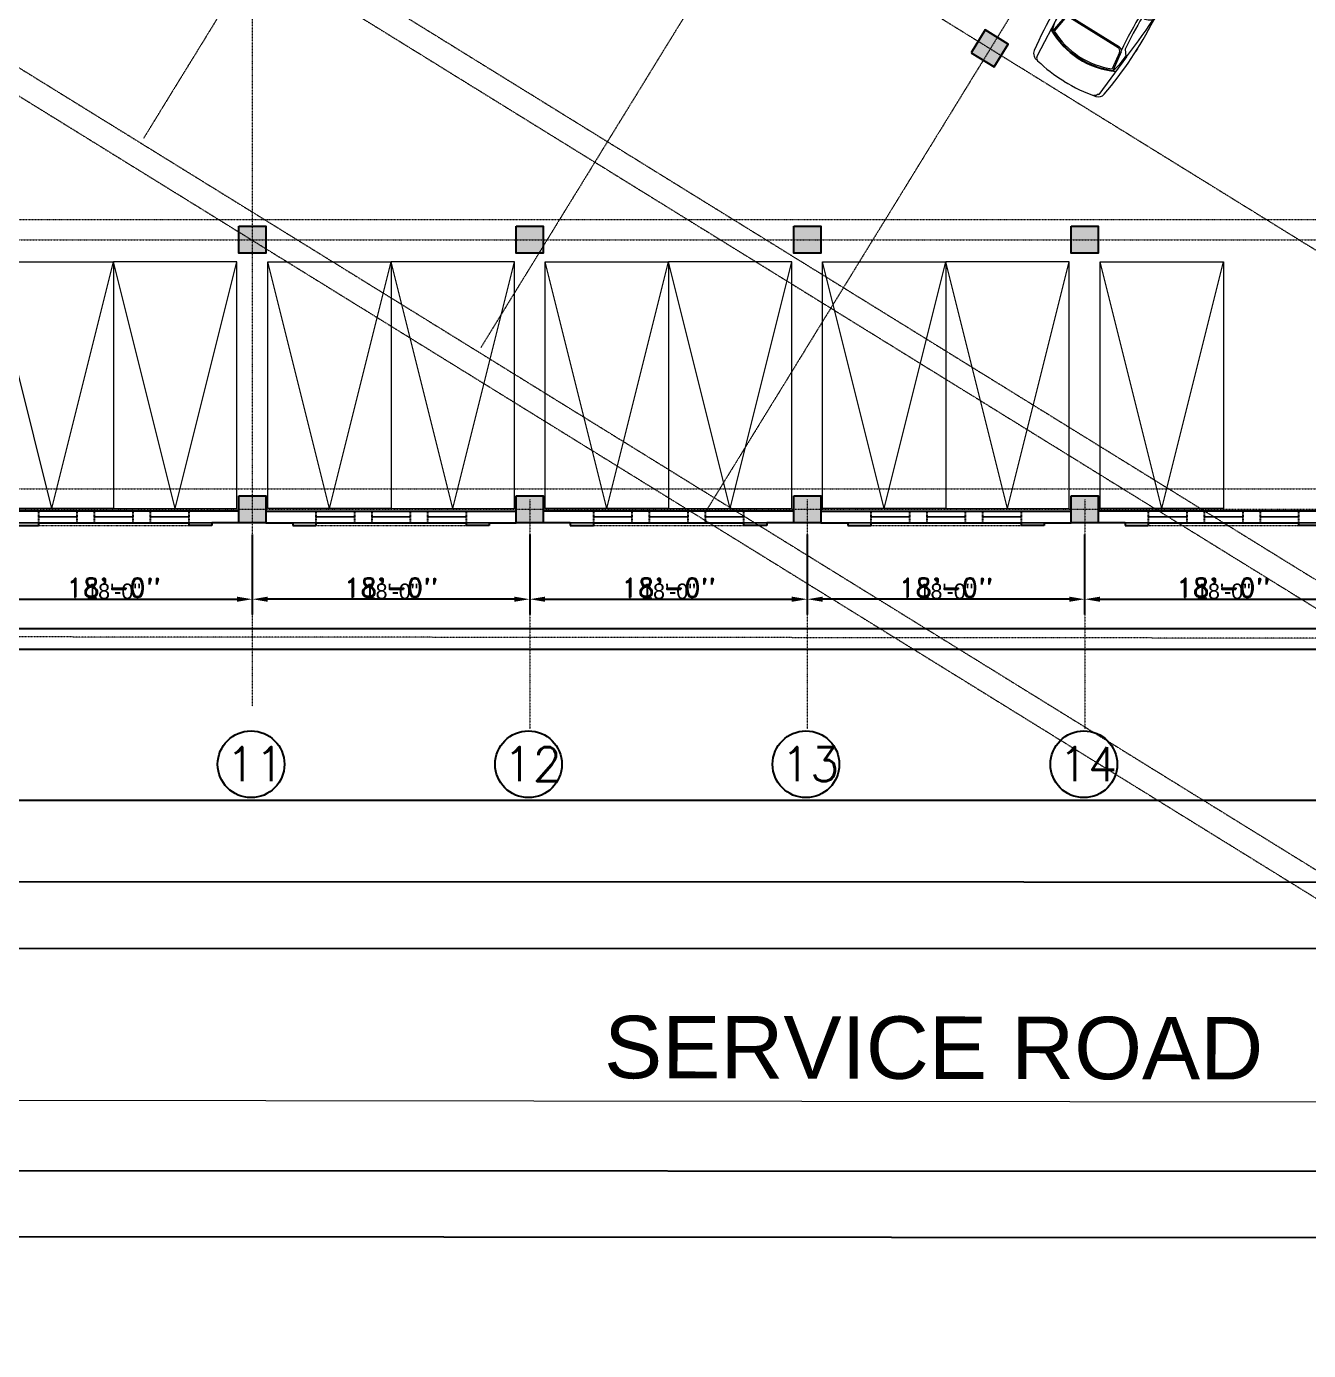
# Model space of a CAD drawing. Header units: inches. Extents: x -110725 to 51121, y 8404 to 44825.
# Drawn here: x -30163 to -29165, y 19919 to 20950 of the extents above; entities that cross this region are included whole.
import ezdxf

# ---------------------------------------------------------------- set-up
doc = ezdxf.new("R2010")
doc.units = ezdxf.units.IN
doc.header["$LTSCALE"] = 0.1
doc.header["$MEASUREMENT"] = 0
for name, pattern in [('CENTER', [2, 1.25, -0.25, 0.25, -0.25]), ('DASHED', [0.75, 0.5, -0.25]), ('DASHED2', [0.375, 0.25, -0.125])]:
    doc.linetypes.add(name, pattern=pattern)
doc.layers.get('0').update_dxf_attribs({"color": 1, "lineweight": 0})
doc.layers.get('Defpoints').update_dxf_attribs({"lineweight": 0})
for name, color, linetype in [('building', 6, 'Continuous'), ('Column Hatch', 7, 'Continuous'), ('COLUMNS', 200, 'Continuous'), ('GF', 1, 'Continuous'), ('GFT', 4, 'Continuous'), ('GFW', 5, 'Continuous'), ('Hach', 252, 'Continuous'), ('road', 8, 'Continuous')]:
    doc.layers.add(name, color=color, linetype=linetype)
for name, color, linetype, lineweight in [('CAR', 4, 'Continuous', 0), ('dim', 252, 'Continuous', 0), ('GRID', 8, 'CENTER', 0), ('terj block plan', 30, 'Continuous', 0), ('TEXT', 3, 'Continuous', 0), ('WALL', 7, 'Continuous', 0), ('WINDOW', 5, 'Continuous', 18)]:
    doc.layers.add(name, color=color, linetype=linetype, lineweight=lineweight)
doc.styles.add('EHSAN', font='arial.ttf', dxfattribs={"height": 54})
doc.styles.add('ROMAND', font='romand.shx')
doc.styles.get("Standard").update_dxf_attribs({"font": 'arial.ttf'})
doc.dimstyles.new('DIM', dxfattribs={"dimtxt": 15, "dimasz": 9, "dimexe": 0.25, "dimexo": 3, "dimgap": 0.125, "dimtad": 1, "dimdec": 3, "dimzin": 3, "dimdsep": 46, "dimlunit": 4, "dimtxsty": 'ROMAND', "dimcen": 0.125, "dimaunit": 1, "dimadec": 0, "dimazin": 0, "dimtfac": 0.75, "dimtdec": 3, "dimtix": 1, "dimtofl": 0, "dimtmove": 2, "dimatfit": 3, "dimfxl": 1, "dimtolj": 1, "dimtzin": 3, "dimarcsym": 1})
doc.dimstyles.new('DIM1', dxfattribs={"dimtxt": 54, "dimasz": 6, "dimexe": 6, "dimexo": 3, "dimgap": 1, "dimtad": 0, "dimzin": 0, "dimdsep": 46, "dimlunit": 4, "dimtxsty": 'EHSAN', "dimblk": 'ARCHTICK', "dimcen": 3, "dimdle": 6, "dimclrd": 4, "dimclre": 4, "dimclrt": 6, "dimadec": 0, "dimazin": 0, "dimtfac": 1, "dimtofl": 0, "dimtmove": 1, "dimatfit": 3, "dimldrblk": 'ARCHTICK', "dimfxl": 4, "dimtolj": 1, "dimtzin": 3, "dimlwd": -1, "dimlwe": -1, "dimarcsym": 0})

# ---------------------------------------------------------------- blocks, each defined once
blk = doc.blocks.new('_ArchTick')
at = {"color": 0, "linetype": 'ByBlock', "const_width": 0.15}
blk.add_lwpolyline([(-0.5, -0.5), (0.5, 0.5)], dxfattribs=at)
blk = doc.blocks.new('*D33')
at = {"layer": 'Defpoints', "color": 0, "transparency": 16777216}
for p in [(-35327.6, 20479.4, 1175.7), (-28349.8, 20472.2, 1175.7), (-35327.9, 20119)]:
    blk.add_point(p, dxfattribs=at)
at = {"layer": 'dim', "color": 4, "transparency": 16777216}
for p, q in [((-35327.6, 20476.4), (-35327.9, 20113)), ((-28349.8, 20469.2), (-28350.2, 20105.8)), ((-35351.9, 20119), (-31930.6, 20115.5)), ((-28326.2, 20111.7), (-31660.2, 20115.2))]:
    blk.add_line(p, q, dxfattribs=at)
at = {"layer": 'dim', "color": 4, "transparency": 16777216, "xscale": 24, "yscale": 24, "zscale": 24}
for p, rotation in [((-35327.9, 20119), 179.9406067498752), ((-28350.2, 20111.8), 359.9406067498751)]:
    blk.add_blockref('_ArchTick', p, dxfattribs=dict(at, rotation=rotation))
at = {"layer": 'dim', "color": 6, "transparency": 16777216, "insert": (-31795.3, 20163.9), "char_height": 54, "attachment_point": 5, "rotation": 359.9406, "style": 'EHSAN'}
blk.add_mtext('\\A1;581\'-5{\\H1.000000x;\\S3/4;}"', dxfattribs=at)
blk = doc.blocks.new('*D34')
at = {"layer": 'Defpoints', "color": 0, "transparency": 16777216}
for p in [(-31746.9, 23059.7), (-31889.7, 22829.6), (-28289.2, 20595.2, 1175.7)]:
    blk.add_point(p, dxfattribs=at)
at = {"layer": 'dim', "color": 4, "transparency": 16777216}
for p, q in [((-31767.3, 23072.3), (-30060.9, 22013.3)), ((-31888.1, 22832.1), (-31743.7, 23064.8)), ((-28126.1, 20812.6), (-29832.5, 21871.6)), ((-28287.6, 20597.7), (-28143.3, 20830.4))]:
    blk.add_line(p, q, dxfattribs=at)
at = {"layer": 'dim', "color": 4, "transparency": 16777216, "xscale": 24, "yscale": 24, "zscale": 24}
for p, rotation in [((-31746.9, 23059.7), 148.1765203500402), ((-28146.4, 20825.3), 328.1765203500402)]:
    blk.add_blockref('_ArchTick', p, dxfattribs=dict(at, rotation=rotation))
at = {"layer": 'dim', "color": 6, "transparency": 16777216, "insert": (-29946.7, 21942.5), "char_height": 54, "attachment_point": 5, "rotation": 328.1765, "style": 'EHSAN'}
blk.add_mtext('\\A1;353\'-1{\\H1.000000x;\\S1/2;}"', dxfattribs=at)
blk = doc.blocks.new('*D75')
at = {"layer": 'Defpoints', "color": 0, "transparency": 16777216}
for p in [(-29771.4, 20557.5), (-29555.4, 20557.5), (-29555.4, 20504)]:
    blk.add_point(p, dxfattribs=at)
at = {"layer": 'dim', "color": 2, "lineweight": -2, "transparency": 16777216}
for p, q in [((-29771.4, 20551.5), (-29771.4, 20492)), ((-29555.4, 20551.5), (-29555.4, 20492))]:
    blk.add_line(p, q, dxfattribs=at)
at = {"layer": 'dim', "color": 4, "lineweight": -2, "transparency": 16777216}
blk.add_line((-29759.4, 20504), (-29567.4, 20504), dxfattribs=at)
at = {"layer": 'dim', "color": 4, "transparency": 16777216}
for points in [[(-29759.4, 20506), (-29759.4, 20502), (-29771.4, 20504)], [(-29567.4, 20506), (-29567.4, 20502), (-29555.4, 20504)]]:
    blk.add_solid(points, dxfattribs=at)
at = {"layer": 'dim', "color": 3, "transparency": 16777216, "insert": (-29663.4, 20510.1), "char_height": 12, "attachment_point": 5}
blk.add_mtext('\\A1;18\'-0"', dxfattribs=at)
blk = doc.blocks.new('*D76')
at = {"layer": 'Defpoints', "color": 0, "transparency": 16777216}
for p in [(-29987.4, 20557.5), (-29771.4, 20557.5), (-29987.4, 20504)]:
    blk.add_point(p, dxfattribs=at)
at = {"layer": 'dim', "color": 2, "lineweight": -2, "transparency": 16777216}
for p, q in [((-29987.4, 20551.5), (-29987.4, 20492)), ((-29771.4, 20551.5), (-29771.4, 20492))]:
    blk.add_line(p, q, dxfattribs=at)
at = {"layer": 'dim', "color": 4, "lineweight": -2, "transparency": 16777216}
blk.add_line((-29783.4, 20504), (-29975.4, 20504), dxfattribs=at)
at = {"layer": 'dim', "color": 4, "transparency": 16777216}
for points in [[(-29975.4, 20506), (-29975.4, 20502), (-29987.4, 20504)], [(-29783.4, 20506), (-29783.4, 20502), (-29771.4, 20504)]]:
    blk.add_solid(points, dxfattribs=at)
at = {"layer": 'dim', "color": 3, "transparency": 16777216, "insert": (-29879.4, 20510.1), "char_height": 12, "attachment_point": 5}
blk.add_mtext('\\A1;18\'-0"', dxfattribs=at)
blk = doc.blocks.new('*D78')
at = {"layer": 'Defpoints', "color": 0, "transparency": 16777216}
for p in [(-30203.4, 20557.5), (-29987.4, 20557.5), (-29987.4, 20504)]:
    blk.add_point(p, dxfattribs=at)
at = {"layer": 'dim', "color": 2, "lineweight": -2, "transparency": 16777216}
for p, q in [((-30203.4, 20551.5), (-30203.4, 20492)), ((-29987.4, 20551.5), (-29987.4, 20492))]:
    blk.add_line(p, q, dxfattribs=at)
at = {"layer": 'dim', "color": 4, "lineweight": -2, "transparency": 16777216}
blk.add_line((-30191.4, 20504), (-29999.4, 20504), dxfattribs=at)
at = {"layer": 'dim', "color": 4, "transparency": 16777216}
for points in [[(-30191.4, 20506), (-30191.4, 20502), (-30203.4, 20504)], [(-29999.4, 20506), (-29999.4, 20502), (-29987.4, 20504)]]:
    blk.add_solid(points, dxfattribs=at)
at = {"layer": 'dim', "color": 3, "transparency": 16777216, "insert": (-30095.4, 20510.1), "char_height": 12, "attachment_point": 5}
blk.add_mtext('\\A1;18\'-0"', dxfattribs=at)
blk = doc.blocks.new('*D79')
at = {"layer": 'Defpoints', "color": 0, "transparency": 16777216}
for p in [(-29555.4, 20557.5), (-29339.4, 20557.5), (-29555.4, 20504)]:
    blk.add_point(p, dxfattribs=at)
at = {"layer": 'dim', "color": 2, "lineweight": -2, "transparency": 16777216}
for p, q in [((-29555.4, 20551.5), (-29555.4, 20492)), ((-29339.4, 20551.5), (-29339.4, 20492))]:
    blk.add_line(p, q, dxfattribs=at)
at = {"layer": 'dim', "color": 4, "lineweight": -2, "transparency": 16777216}
blk.add_line((-29351.4, 20504), (-29543.4, 20504), dxfattribs=at)
at = {"layer": 'dim', "color": 4, "transparency": 16777216}
for points in [[(-29543.4, 20506), (-29543.4, 20502), (-29555.4, 20504)], [(-29351.4, 20506), (-29351.4, 20502), (-29339.4, 20504)]]:
    blk.add_solid(points, dxfattribs=at)
at = {"layer": 'dim', "color": 3, "transparency": 16777216, "insert": (-29447.4, 20510.1), "char_height": 12, "attachment_point": 5}
blk.add_mtext('\\A1;18\'-0"', dxfattribs=at)
blk = doc.blocks.new('*D80')
at = {"layer": 'Defpoints', "color": 0, "transparency": 16777216}
for p in [(-29339.4, 20557.5), (-29123.4, 20557.5), (-29123.4, 20504)]:
    blk.add_point(p, dxfattribs=at)
at = {"layer": 'dim', "color": 2, "lineweight": -2, "transparency": 16777216}
for p, q in [((-29339.4, 20551.5), (-29339.4, 20492)), ((-29123.4, 20551.5), (-29123.4, 20492))]:
    blk.add_line(p, q, dxfattribs=at)
at = {"layer": 'dim', "color": 4, "lineweight": -2, "transparency": 16777216}
blk.add_line((-29327.4, 20504), (-29135.4, 20504), dxfattribs=at)
at = {"layer": 'dim', "color": 4, "transparency": 16777216}
for points in [[(-29327.4, 20506), (-29327.4, 20502), (-29339.4, 20504)], [(-29135.4, 20506), (-29135.4, 20502), (-29123.4, 20504)]]:
    blk.add_solid(points, dxfattribs=at)
at = {"layer": 'dim', "color": 3, "transparency": 16777216, "insert": (-29231.4, 20510.1), "char_height": 12, "attachment_point": 5}
blk.add_mtext('\\A1;18\'-0"', dxfattribs=at)
blk = doc.blocks.new('*D95')
at = {"layer": 'Defpoints', "color": 0, "transparency": 16777216}
for p in [(-28689.9, 20581.3), (-32235.5, 20505.9), (-28689.9, 20481.1)]:
    blk.add_point(p, dxfattribs=at)
at = {"layer": 'dim', "color": 2, "lineweight": -2, "transparency": 16777216}
for p, q in [((-28689.9, 20575.3), (-28689.9, 20469.1)), ((-32235.5, 20499.9), (-32235.5, 20469.1))]:
    blk.add_line(p, q, dxfattribs=at)
at = {"layer": 'dim', "color": 4, "lineweight": -2, "transparency": 16777216}
blk.add_line((-32223.5, 20481.1), (-28701.9, 20481.1), dxfattribs=at)
at = {"layer": 'dim', "color": 4, "transparency": 16777216}
for points in [[(-32223.5, 20483.1), (-32223.5, 20479.1), (-32235.5, 20481.1)], [(-28701.9, 20483.1), (-28701.9, 20479.1), (-28689.9, 20481.1)]]:
    blk.add_solid(points, dxfattribs=at)
at = {"layer": 'dim', "color": 3, "transparency": 16777216, "insert": (-30462.7, 20491.8), "char_height": 12, "attachment_point": 5}
blk.add_mtext('\\A1;295\'-5{\\H0.750000x;\\S5/8;}"', dxfattribs=at)
blk = doc.blocks.new('Car-p')
for p, q in [((-18.3, 154.8), (-14.7, 188.3)), ((18.6, 154.8), (15, 188.3)), ((-34.4, 77.5), (-34.4, 157)), ((34.6, 77.5), (34.6, 157)), ((-34.2, 77.3), (-34.4, 79.3)), ((34.4, 77.3), (34.6, 79.3)), ((-27.2, 46.1), (-30.6, 41.7)), ((-30.6, 41.7), (-27.9, 5.5)), ((-25.7, 42.7), (-27.9, 27.8)), ((-24.9, 41.7), (-26.7, 29)), ((23, 45.3), (-22.8, 45.3)), ((22.2, 44.3), (-21.9, 44.3)), ((25.1, 41.7), (27.1, 27.9)), ((26, 42.7), (28.2, 27.3)), ((27.5, 46.1), (30.9, 41.7)), ((31.6, 41.7), (28.9, 5.5)), ((-27.9, 5.5), (-27.2, 3.8)), ((-27.2, 3.8), (-25.5, 2.5)), ((27.5, 3.8), (25.7, 2.5)), ((28.2, 5.5), (27.5, 3.8)), ((28.2, 5.5), (28.9, 5.5))]:
    blk.add_line(p, q)
at = {"const_width": 0.25}
for points in [[(33.5, 123.1), (39.8, 123.1), (39.4, 120.1), (32.2, 120.9), (33.1, 123.4), (38.9, 120.5), (38.5, 122.7), (37.6, 123.1), (37.6, 122.7), (36.7, 122.3), (36.7, 122.3), (37.6, 122.3), (35.8, 122), (31.3, 122)], [(-35.1, 86.8), (-34.6, 79.8)], [(35.3, 86.8), (34.9, 79.8)], [(-36, 51.6), (-35.1, 44.3)], [(36.2, 51.6), (35.3, 44.3)]]:
    blk.add_lwpolyline(points, dxfattribs=at)
for centre, radius, start, end in [((2, 56), 140.8, 90.7637, 100.924), ((-1.7, 56), 140.8, 79.076, 89.2363), ((311, 132.9), 346.2, 170.6377, 183.9848), ((243.9, 141.8), 276.3, 169.2092, 179.4945), ((-24.7, 188.3), 6, 90, 170.6377), ((24.9, 188.3), 6, 9.3623, 90), ((-243.7, 141.8), 276.3, 0.5055, 10.7908), ((-310.8, 132.9), 346.2, 356.0152, 9.3623), ((47.7, 141.2), 82.1, 177.7778, 203.6031), ((-19.5, 128.9), 18, 97.6594, 134.8815), ((-2.8, 40.4), 105, 88.5295, 105.8975), ((-2.8, 40.4), 105, 88.5295, 104.3939), ((-2.8, 40.4), 108, 88.5295, 101.8872), ((3.1, 40.4), 108, 78.1128, 91.4705), ((3.1, 40.4), 105, 75.6061, 91.4705), ((19.8, 128.9), 18, 45.1185, 82.3406), ((-47.5, 141.2), 82.1, 336.3969, 2.2222), ((47.7, 141.2), 80.1, 177.7778, 202.3245), ((47.7, 141.2), 79.1, 179.8146, 201.6719), ((-47.5, 141.2), 79.1, 338.3281, 0.9502), ((-47.5, 141.2), 80.1, 337.6755, 2.2222), ((24.8, 133.4), 9.7, 45.4805, 63.3935), ((-474.6, 91.2), 508.7, 354.4207, 3.7138), ((475.7, 91.2), 508.7, 176.5651, 185.5793), ((-283.1, 75.9), 257.6, 0.0935, 7.2084), ((-23.6, 111.9), 3, 202.3245, 284.5329), ((-23, 113), 3, 201.6719, 283.9477), ((-299.3, 76.9), 275.9, 353.076, 6.759), ((-2.3, 29.6), 82, 88.3907, 104.5329), ((-2.3, 29.6), 83, 88.3907, 103.9477), ((2.6, 29.6), 83, 76.0523, 91.6093), ((2.6, 29.6), 82, 75.4671, 91.6093), ((23.3, 113), 3, 256.0523, 338.3281), ((23.9, 111.9), 3, 255.4671, 337.6755), ((299.5, 76.9), 275.9, 173.241, 186.924), ((283.4, 75.9), 257.6, 172.7916, 179.9065), ((26.8, 83.4), 7.14, 261.56, 355.7833), ((263.5, 52.1), 298.7, 175.1627, 188.5002), ((-26.6, 83.4), 9.14, 212.7404, 276.5554), ((-26.6, 83.4), 7.14, 212.7404, 278.44), ((-283.1, 75.9), 257.6, 353.3559, 359.6448), ((26.8, 83.4), 9.14, 263.4446, 327.2596), ((283.4, 75.9), 257.6, 180.3552, 186.6441), ((-263.2, 52.1), 298.7, 351.4998, 4.8373), ((-591.9, 77.3), 626.3, 359.695, 0), ((6.7, 41.7), 37.3, 180, 201.9021), ((-22.8, 42.3), 3, 90, 171.7426), ((-21.9, 41.3), 3, 90, 171.7426), ((22.2, 41.3), 3, 8.2574, 90), ((23, 42.3), 3, 8.2574, 90), ((-30, 44.1), 60.9, 343.5141, 357.8241), ((1.4, 85.5), 64.7, 241.3711, 296.8825), ((1.4, 86.1), 64.7, 243.1085, 294.4904), ((1.4, 86.1), 63.7, 243.7536, 293.8163), ((-26, 8.8), 6, 188.5002, 271.785), ((-1.2, 116.7), 116.7, 257.9903, 270.6482), ((1.5, 116.7), 116.7, 269.3518, 282.9607), ((26.3, 8.8), 6, 282.9607, 351.4998)]:
    blk.add_arc(centre, radius, start, end)
for points in [[(-39.4, 123), (-39, 120.1), (-32.9, 123.3), (-32, 120.9)], [(39.7, 123), (39.2, 120.1), (33.2, 123.3), (32.3, 120.9)]]:
    blk.add_solid(points)
blk = doc.blocks.new('*D3039')
at = {"layer": 'Defpoints', "color": 0, "transparency": 16777216}
for p in [(-29771.4, 20557.5), (-29555.4, 20557.5), (-29555.4, 20504)]:
    blk.add_point(p, dxfattribs=at)
at = {"layer": 'dim', "color": 0, "lineweight": -2, "transparency": 16777216}
for p, q in [((-29771.4, 20554.5), (-29771.4, 20503.7)), ((-29555.4, 20554.5), (-29555.4, 20503.7)), ((-29762.4, 20504), (-29564.4, 20504))]:
    blk.add_line(p, q, dxfattribs=at)
at = {"layer": 'dim', "color": 0, "transparency": 16777216}
for points in [[(-29762.4, 20505.5), (-29762.4, 20502.5), (-29771.4, 20504)], [(-29564.4, 20505.5), (-29564.4, 20502.5), (-29555.4, 20504)]]:
    blk.add_solid(points, dxfattribs=at)
at = {"layer": 'dim', "color": 0, "transparency": 16777216, "insert": (-29663.4, 20513), "char_height": 15, "attachment_point": 5, "style": 'ROMAND'}
blk.add_mtext('\\A1;18\'-0"', dxfattribs=at)
blk = doc.blocks.new('*D3040')
at = {"layer": 'Defpoints', "color": 0, "transparency": 16777216}
for p in [(-29987.4, 20557.5), (-29771.4, 20557.5), (-29987.4, 20504)]:
    blk.add_point(p, dxfattribs=at)
at = {"layer": 'dim', "color": 0, "lineweight": -2, "transparency": 16777216}
for p, q in [((-29987.4, 20554.5), (-29987.4, 20503.7)), ((-29771.4, 20554.5), (-29771.4, 20503.7)), ((-29780.4, 20504), (-29978.4, 20504))]:
    blk.add_line(p, q, dxfattribs=at)
at = {"layer": 'dim', "color": 0, "transparency": 16777216}
for points in [[(-29978.4, 20505.5), (-29978.4, 20502.5), (-29987.4, 20504)], [(-29780.4, 20505.5), (-29780.4, 20502.5), (-29771.4, 20504)]]:
    blk.add_solid(points, dxfattribs=at)
at = {"layer": 'dim', "color": 0, "transparency": 16777216, "insert": (-29879.4, 20513), "char_height": 15, "attachment_point": 5, "style": 'ROMAND'}
blk.add_mtext('\\A1;18\'-0"', dxfattribs=at)
blk = doc.blocks.new('*D3042')
at = {"layer": 'Defpoints', "color": 0, "transparency": 16777216}
for p in [(-30203.4, 20557.5), (-29987.4, 20557.5), (-29987.4, 20504)]:
    blk.add_point(p, dxfattribs=at)
at = {"layer": 'dim', "color": 0, "lineweight": -2, "transparency": 16777216}
for p, q in [((-30203.4, 20554.5), (-30203.4, 20503.7)), ((-29987.4, 20554.5), (-29987.4, 20503.7)), ((-30194.4, 20504), (-29996.4, 20504))]:
    blk.add_line(p, q, dxfattribs=at)
at = {"layer": 'dim', "color": 0, "transparency": 16777216}
for points in [[(-30194.4, 20505.5), (-30194.4, 20502.5), (-30203.4, 20504)], [(-29996.4, 20505.5), (-29996.4, 20502.5), (-29987.4, 20504)]]:
    blk.add_solid(points, dxfattribs=at)
at = {"layer": 'dim', "color": 0, "transparency": 16777216, "insert": (-30095.4, 20513), "char_height": 15, "attachment_point": 5, "style": 'ROMAND'}
blk.add_mtext('\\A1;18\'-0"', dxfattribs=at)
blk = doc.blocks.new('*D3043')
at = {"layer": 'Defpoints', "color": 0, "transparency": 16777216}
for p in [(-29555.4, 20557.5), (-29339.4, 20557.5), (-29555.4, 20504)]:
    blk.add_point(p, dxfattribs=at)
at = {"layer": 'dim', "color": 0, "lineweight": -2, "transparency": 16777216}
for p, q in [((-29555.4, 20554.5), (-29555.4, 20503.7)), ((-29339.4, 20554.5), (-29339.4, 20503.7)), ((-29348.4, 20504), (-29546.4, 20504))]:
    blk.add_line(p, q, dxfattribs=at)
at = {"layer": 'dim', "color": 0, "transparency": 16777216}
for points in [[(-29546.4, 20505.5), (-29546.4, 20502.5), (-29555.4, 20504)], [(-29348.4, 20505.5), (-29348.4, 20502.5), (-29339.4, 20504)]]:
    blk.add_solid(points, dxfattribs=at)
at = {"layer": 'dim', "color": 0, "transparency": 16777216, "insert": (-29447.4, 20513), "char_height": 15, "attachment_point": 5, "style": 'ROMAND'}
blk.add_mtext('\\A1;18\'-0"', dxfattribs=at)
blk = doc.blocks.new('*D3044')
at = {"layer": 'Defpoints', "color": 0, "transparency": 16777216}
for p in [(-29339.4, 20557.5), (-29123.4, 20557.5), (-29123.4, 20504)]:
    blk.add_point(p, dxfattribs=at)
at = {"layer": 'dim', "color": 0, "lineweight": -2, "transparency": 16777216}
for p, q in [((-29339.4, 20554.5), (-29339.4, 20503.7)), ((-29123.4, 20554.5), (-29123.4, 20503.7)), ((-29330.4, 20504), (-29132.4, 20504))]:
    blk.add_line(p, q, dxfattribs=at)
at = {"layer": 'dim', "color": 0, "transparency": 16777216}
for points in [[(-29330.4, 20505.5), (-29330.4, 20502.5), (-29339.4, 20504)], [(-29132.4, 20505.5), (-29132.4, 20502.5), (-29123.4, 20504)]]:
    blk.add_solid(points, dxfattribs=at)
at = {"layer": 'dim', "color": 0, "transparency": 16777216, "insert": (-29231.4, 20513), "char_height": 15, "attachment_point": 5, "style": 'ROMAND'}
blk.add_mtext('\\A1;18\'-0"', dxfattribs=at)
blk = doc.blocks.new('*D3061')
at = {"layer": 'Defpoints', "color": 0, "transparency": 16777216}
for p in [(-28699.8, 20565.4), (-32245.4, 20490), (-28699.8, 20465.2)]:
    blk.add_point(p, dxfattribs=at)
at = {"layer": 'dim', "color": 0, "lineweight": -2, "transparency": 16777216}
for p, q in [((-28699.8, 20562.4), (-28699.8, 20465)), ((-32245.4, 20487), (-32245.4, 20465)), ((-32236.4, 20465.2), (-28708.8, 20465.2))]:
    blk.add_line(p, q, dxfattribs=at)
at = {"layer": 'dim', "color": 0, "transparency": 16777216}
for points in [[(-32236.4, 20466.7), (-32236.4, 20463.7), (-32245.4, 20465.2)], [(-28708.8, 20466.7), (-28708.8, 20463.7), (-28699.8, 20465.2)]]:
    blk.add_solid(points, dxfattribs=at)
at = {"layer": 'dim', "color": 0, "transparency": 16777216, "insert": (-30472.6, 20478.5), "char_height": 15, "attachment_point": 5, "style": 'ROMAND'}
blk.add_mtext('\\A1;295\'-5{\\H0.75x;\\S5/8;}"', dxfattribs=at)
blk = doc.blocks.new('A$C27DA2153')
at = {"layer": 'CAR', "linetype": 'Continuous'}
for q in [(0, 192), (96, 192)]:
    blk.add_line((48, 0), q, dxfattribs=at)
blk.add_lwpolyline([(0, 0), (96, 0), (96, 192), (0, 192)], close=True, dxfattribs=at)

msp = doc.modelspace()

# ---------------------------------------------------------------- hatches: boundary and pattern name
at = {"layer": 'Column Hatch'}
for points in [[(-29398.89502, 20936.21479), (-29416.75535, 20947.26065), (-29427.75608, 20929.37248), (-29409.89574, 20918.32661)], [(-29398.89502, 20936.21479), (-29416.75535, 20947.26065), (-29427.75608, 20929.37248), (-29409.89574, 20918.32661)], [(-29976.87464, 20794.2792), (-29997.87464, 20794.2792), (-29997.87464, 20773.2792), (-29976.87464, 20773.2792)], [(-29976.87464, 20794.2792), (-29997.87464, 20794.2792), (-29997.87464, 20773.2792), (-29976.87464, 20773.2792)], [(-29760.87464, 20794.2792), (-29781.87464, 20794.2792), (-29781.87464, 20773.2792), (-29760.87464, 20773.2792)], [(-29760.87464, 20794.2792), (-29781.87464, 20794.2792), (-29781.87464, 20773.2792), (-29760.87464, 20773.2792)], [(-29544.87464, 20794.2792), (-29565.87464, 20794.2792), (-29565.87464, 20773.2792), (-29544.87464, 20773.2792)], [(-29544.87464, 20794.2792), (-29565.87464, 20794.2792), (-29565.87464, 20773.2792), (-29544.87464, 20773.2792)], [(-29328.87464, 20794.2792), (-29349.87464, 20794.2792), (-29349.87464, 20773.2792), (-29328.87464, 20773.2792)], [(-29328.87464, 20794.2792), (-29349.87464, 20794.2792), (-29349.87464, 20773.2792), (-29328.87464, 20773.2792)], [(-29976.87464, 20584.53135), (-29997.87464, 20584.53135), (-29997.87464, 20563.53135), (-29976.87464, 20563.53135)], [(-29976.87464, 20584.53135), (-29997.87464, 20584.53135), (-29997.87464, 20563.53135), (-29976.87464, 20563.53135)], [(-29760.87464, 20584.53135), (-29781.87464, 20584.53135), (-29781.87464, 20563.53135), (-29760.87464, 20563.53135)], [(-29760.87464, 20584.53135), (-29781.87464, 20584.53135), (-29781.87464, 20563.53135), (-29760.87464, 20563.53135)], [(-29544.87464, 20584.53135), (-29565.87464, 20584.53135), (-29565.87464, 20563.53135), (-29544.87464, 20563.53135)], [(-29544.87464, 20584.53135), (-29565.87464, 20584.53135), (-29565.87464, 20563.53135), (-29544.87464, 20563.53135)], [(-29328.87464, 20584.53135), (-29349.87464, 20584.53135), (-29349.87464, 20563.53135), (-29328.87464, 20563.53135)], [(-29328.87464, 20584.53135), (-29349.87464, 20584.53135), (-29349.87464, 20563.53135), (-29328.87464, 20563.53135)]]:
    msp.add_hatch(color=256, dxfattribs=at).paths.add_polyline_path(points)

# ---------------------------------------------------------------- linework, layer by layer
at = {"layer": 'building', "linetype": 'Continuous', "elevation": 1.07221}
msp.add_lwpolyline([(-34435.52017, 24283.46768), (-31891.15632, 22826.982), (-28289.2318, 20595.17907), (-28349.83395, 20283.36427), (-34572.37367, 20285.00184)], dxfattribs=at)
at = {"layer": 'CAR', "linetype": 'Continuous'}
msp.add_circle((-33960.35096, 21924.4645, 27.16259), 11425.94255, dxfattribs=at)
at = {"layer": 'COLUMNS', "elevation": 1.07221}
for points in [[(-29427.75608, 20929.37248), (-29409.89574, 20918.32661), (-29398.89502, 20936.21479), (-29416.75535, 20947.26065)], [(-29427.75608, 20929.37248), (-29409.89574, 20918.32661), (-29398.89502, 20936.21479), (-29416.75535, 20947.26065)], [(-29997.87464, 20794.2792), (-29976.87464, 20794.2792), (-29976.87464, 20773.2792), (-29997.87464, 20773.2792)], [(-29997.87464, 20794.2792), (-29976.87464, 20794.2792), (-29976.87464, 20773.2792), (-29997.87464, 20773.2792)], [(-29781.87464, 20794.2792), (-29760.87464, 20794.2792), (-29760.87464, 20773.2792), (-29781.87464, 20773.2792)], [(-29781.87464, 20794.2792), (-29760.87464, 20794.2792), (-29760.87464, 20773.2792), (-29781.87464, 20773.2792)], [(-29565.87464, 20794.2792), (-29544.87464, 20794.2792), (-29544.87464, 20773.2792), (-29565.87464, 20773.2792)], [(-29565.87464, 20794.2792), (-29544.87464, 20794.2792), (-29544.87464, 20773.2792), (-29565.87464, 20773.2792)], [(-29349.87464, 20794.2792), (-29328.87464, 20794.2792), (-29328.87464, 20773.2792), (-29349.87464, 20773.2792)], [(-29349.87464, 20794.2792), (-29328.87464, 20794.2792), (-29328.87464, 20773.2792), (-29349.87464, 20773.2792)], [(-29997.87464, 20584.53135), (-29976.87464, 20584.53135), (-29976.87464, 20563.53135), (-29997.87464, 20563.53135)], [(-29997.87464, 20584.53135), (-29976.87464, 20584.53135), (-29976.87464, 20563.53135), (-29997.87464, 20563.53135)], [(-29781.87464, 20584.53135), (-29760.87464, 20584.53135), (-29760.87464, 20563.53135), (-29781.87464, 20563.53135)], [(-29781.87464, 20584.53135), (-29760.87464, 20584.53135), (-29760.87464, 20563.53135), (-29781.87464, 20563.53135)], [(-29565.87464, 20584.53135), (-29544.87464, 20584.53135), (-29544.87464, 20563.53135), (-29565.87464, 20563.53135)], [(-29565.87464, 20584.53135), (-29544.87464, 20584.53135), (-29544.87464, 20563.53135), (-29565.87464, 20563.53135)], [(-29349.87464, 20584.53135), (-29328.87464, 20584.53135), (-29328.87464, 20563.53135), (-29349.87464, 20563.53135)], [(-29349.87464, 20584.53135), (-29328.87464, 20584.53135), (-29328.87464, 20563.53135), (-29349.87464, 20563.53135)]]:
    msp.add_lwpolyline(points, close=True, dxfattribs=at)
at = {"layer": 'Defpoints', "linetype": 'CENTER', "elevation": -26.09038}
msp.add_lwpolyline([(-31892.43849, 22813.94346), (-31899.78449, 22739.24077), (-28389.78604, 20564.39652), (-28304.48798, 20516.68182), (-28313.13908, 20472.16948), (-28412.37803, 20472.99967), (-32299.26148, 20476.59866)], dxfattribs=at)
at = {"layer": 'Defpoints', "linetype": 'Continuous', "elevation": 1.07221}
msp.add_lwpolyline([(-32258.87464, 20563.53135), (-32258.87464, 20938.2792), (-32339.86799, 20938.2792, -0.9541531285), (-32347.67068, 21112.2792), (-32339.88129, 21112.99571), (-32339.88129, 21368.7792), (-32393.87464, 21368.7792), (-32393.87464, 21725.7792), (-32339.87464, 21725.7792), (-32339.87464, 21982.2792, -0.9999617823), (-32339.86799, 22156.2792), (-32258.87464, 22156.2792), (-32258.87464, 22313.7792), (-31529.87464, 22313.7792), (-31529.87464, 22151.43396), (-31369.30939, 22052.13108), (-31210.40795, 22309.06271), (-28605.98551, 20698.07393, -0.7328238555), (-28648.48486, 20563.53135), (-32258.87464, 20563.53135)], format="xyb", close=True, dxfattribs=at)
at = {"layer": 'GF'}
for p, q in [((-29997.87464, 20572.53135, 1.07221), (-30192.87464, 20572.53135, 1.07221)), ((-30153.87464, 20563.53135, 1.07221), (-30036.87464, 20563.53135, 1.07221)), ((-30153.87464, 20563.53135, 1.07221), (-30153.87464, 20561.28135, 1.07221)), ((-30036.87464, 20563.53135, 1.07221), (-30036.87464, 20561.28135, 1.07221)), ((-29997.87464, 20563.53135, 1.07221), (-30018.87464, 20563.53135, 1.07221)), ((-30018.87464, 20563.53135, 1.07221), (-30018.87464, 20561.28135, 1.07221)), ((-29976.87464, 20572.53135, 1.07221), (-29781.87464, 20572.53135, 1.07221)), ((-29976.87464, 20563.53135, 1.07221), (-29955.87464, 20563.53135, 1.07221)), ((-29955.87464, 20563.53135, 1.07221), (-29955.87464, 20561.28135, 1.07221)), ((-29937.87464, 20563.53135, 1.07221), (-29820.87464, 20563.53135, 1.07221)), ((-29937.87464, 20563.53135, 1.07221), (-29937.87464, 20561.28135, 1.07221)), ((-29820.87464, 20563.53135, 1.07221), (-29820.87464, 20561.28135, 1.07221)), ((-29802.87464, 20563.53135, 1.07221), (-29781.87464, 20563.53135, 1.07221)), ((-29802.87464, 20563.53135, 1.07221), (-29802.87464, 20561.28135, 1.07221)), ((-29565.87464, 20572.53135, 1.07221), (-29760.87464, 20572.53135, 1.07221)), ((-29739.87464, 20563.53135, 1.07221), (-29760.87464, 20563.53135, 1.07221)), ((-29739.87464, 20563.53135, 1.07221), (-29739.87464, 20561.28135, 1.07221)), ((-29721.87464, 20563.53135, 1.07221), (-29604.87464, 20563.53135, 1.07221)), ((-29721.87464, 20563.53135, 1.07221), (-29721.87464, 20561.28135, 1.07221)), ((-29604.87464, 20563.53135, 1.07221), (-29604.87464, 20561.28135, 1.07221)), ((-29565.87464, 20563.53135, 1.07221), (-29586.87464, 20563.53135, 1.07221)), ((-29586.87464, 20563.53135, 1.07221), (-29586.87464, 20561.28135, 1.07221)), ((-29544.87464, 20572.53135, 1.07221), (-29349.87464, 20572.53135, 1.07221)), ((-29544.87464, 20563.53135, 1.07221), (-29523.87464, 20563.53135, 1.07221)), ((-29523.87464, 20563.53135, 1.07221), (-29523.87464, 20561.28135, 1.07221)), ((-29505.87464, 20563.53135, 1.07221), (-29388.87464, 20563.53135, 1.07221)), ((-29505.87464, 20563.53135, 1.07221), (-29505.87464, 20561.28135, 1.07221)), ((-29388.87464, 20563.53135, 1.07221), (-29388.87464, 20561.28135, 1.07221)), ((-29370.87464, 20563.53135, 1.07221), (-29349.87464, 20563.53135, 1.07221)), ((-29370.87464, 20563.53135, 1.07221), (-29370.87464, 20561.28135, 1.07221)), ((-29133.87464, 20572.53135, 1.07221), (-29328.87464, 20572.53135, 1.07221)), ((-29307.87464, 20563.53135, 1.07221), (-29328.87464, 20563.53135, 1.07221)), ((-29307.87464, 20563.53135, 1.07221), (-29307.87464, 20561.28135, 1.07221)), ((-29289.87464, 20563.53135, 1.07221), (-29172.87464, 20563.53135, 1.07221)), ((-29289.87464, 20563.53135, 1.07221), (-29289.87464, 20561.28135, 1.07221)), ((-29172.87464, 20563.53135, 1.07221), (-29172.87464, 20561.28135, 1.07221)), ((-30171.87464, 20561.28135, 1.07221), (-30153.87464, 20561.28135, 1.07221)), ((-30018.87464, 20561.28135, 1.07221), (-30036.87464, 20561.28135, 1.07221)), ((-29955.87464, 20561.28135, 1.07221), (-29937.87464, 20561.28135, 1.07221)), ((-29802.87464, 20561.28135, 1.07221), (-29820.87464, 20561.28135, 1.07221)), ((-29739.87464, 20561.28135, 1.07221), (-29721.87464, 20561.28135, 1.07221)), ((-29586.87464, 20561.28135, 1.07221), (-29604.87464, 20561.28135, 1.07221)), ((-29523.87464, 20561.28135, 1.07221), (-29505.87464, 20561.28135, 1.07221)), ((-29370.87464, 20561.28135, 1.07221), (-29388.87464, 20561.28135, 1.07221)), ((-29307.87464, 20561.28135, 1.07221), (-29289.87464, 20561.28135, 1.07221)), ((-29154.87464, 20561.28135, 1.07221), (-29172.87464, 20561.28135, 1.07221))]:
    msp.add_line(p, q, dxfattribs=at)
at = {"layer": 'GFT'}
for centre in [(-29988.37464, 20375.50613, 1.07221), (-29988.37464, 20375.50613, 1.07221), (-29772.37464, 20375.50613, 1.07221), (-29772.37464, 20375.50613, 1.07221), (-29556.37464, 20375.50613, 1.07221), (-29556.37464, 20375.50613, 1.07221), (-29340.06405, 20375.50613, 1.07221), (-29340.06405, 20375.50613, 1.07221)]:
    msp.add_circle(centre, 25.98162, dxfattribs=at)
at = {"layer": 'GFW', "linetype": 'DASHED'}
for p, q in [((-30153.87464, 20572.53135), (-30153.87464, 20563.53135)), ((-30153.87464, 20572.53135, 1.07221), (-30153.87464, 20563.53135, 1.07221)), ((-30123.87464, 20572.53135), (-30123.87464, 20563.53135)), ((-30123.87464, 20572.53135, 1.07221), (-30123.87464, 20563.53135, 1.07221)), ((-30110.37464, 20572.53135), (-30110.37464, 20563.53135)), ((-30110.37464, 20572.53135, 1.07221), (-30110.37464, 20563.53135, 1.07221)), ((-30080.37464, 20572.53135), (-30080.37464, 20563.53135)), ((-30080.37464, 20572.53135, 1.07221), (-30080.37464, 20563.53135, 1.07221)), ((-30066.87464, 20572.53135), (-30066.87464, 20563.53135)), ((-30066.87464, 20572.53135, 1.07221), (-30066.87464, 20563.53135, 1.07221)), ((-30036.87464, 20572.53135), (-30036.87464, 20563.53135)), ((-30036.87464, 20572.53135, 1.07221), (-30036.87464, 20563.53135, 1.07221)), ((-29937.87464, 20572.53135), (-29937.87464, 20563.53135)), ((-29937.87464, 20572.53135, 1.07221), (-29937.87464, 20563.53135, 1.07221)), ((-29907.87464, 20572.53135), (-29907.87464, 20563.53135)), ((-29907.87464, 20572.53135, 1.07221), (-29907.87464, 20563.53135, 1.07221)), ((-29894.37464, 20572.53135), (-29894.37464, 20563.53135)), ((-29894.37464, 20572.53135, 1.07221), (-29894.37464, 20563.53135, 1.07221)), ((-29864.37464, 20572.53135), (-29864.37464, 20563.53135)), ((-29864.37464, 20572.53135, 1.07221), (-29864.37464, 20563.53135, 1.07221)), ((-29850.87464, 20572.53135), (-29850.87464, 20563.53135)), ((-29850.87464, 20572.53135, 1.07221), (-29850.87464, 20563.53135, 1.07221)), ((-29820.87464, 20572.53135), (-29820.87464, 20563.53135)), ((-29820.87464, 20572.53135, 1.07221), (-29820.87464, 20563.53135, 1.07221)), ((-29721.87464, 20572.53135), (-29721.87464, 20563.53135)), ((-29721.87464, 20572.53135, 1.07221), (-29721.87464, 20563.53135, 1.07221)), ((-29691.87464, 20572.53135), (-29691.87464, 20563.53135)), ((-29691.87464, 20572.53135, 1.07221), (-29691.87464, 20563.53135, 1.07221)), ((-29678.37464, 20572.53135), (-29678.37464, 20563.53135)), ((-29678.37464, 20572.53135, 1.07221), (-29678.37464, 20563.53135, 1.07221)), ((-29648.37464, 20572.53135), (-29648.37464, 20563.53135)), ((-29648.37464, 20572.53135, 1.07221), (-29648.37464, 20563.53135, 1.07221)), ((-29634.87464, 20572.53135), (-29634.87464, 20563.53135)), ((-29634.87464, 20572.53135, 1.07221), (-29634.87464, 20563.53135, 1.07221)), ((-29604.87464, 20572.53135), (-29604.87464, 20563.53135)), ((-29604.87464, 20572.53135, 1.07221), (-29604.87464, 20563.53135, 1.07221)), ((-29505.87464, 20572.53135), (-29505.87464, 20563.53135)), ((-29505.87464, 20572.53135, 1.07221), (-29505.87464, 20563.53135, 1.07221)), ((-29475.87464, 20572.53135), (-29475.87464, 20563.53135)), ((-29475.87464, 20572.53135, 1.07221), (-29475.87464, 20563.53135, 1.07221)), ((-29462.37464, 20572.53135), (-29462.37464, 20563.53135)), ((-29462.37464, 20572.53135, 1.07221), (-29462.37464, 20563.53135, 1.07221)), ((-29432.37464, 20572.53135), (-29432.37464, 20563.53135)), ((-29432.37464, 20572.53135, 1.07221), (-29432.37464, 20563.53135, 1.07221)), ((-29418.87464, 20572.53135), (-29418.87464, 20563.53135)), ((-29418.87464, 20572.53135, 1.07221), (-29418.87464, 20563.53135, 1.07221)), ((-29388.87464, 20572.53135), (-29388.87464, 20563.53135)), ((-29388.87464, 20572.53135, 1.07221), (-29388.87464, 20563.53135, 1.07221)), ((-29289.87464, 20572.53135), (-29289.87464, 20563.53135)), ((-29289.87464, 20572.53135, 1.07221), (-29289.87464, 20563.53135, 1.07221)), ((-29259.87464, 20572.53135), (-29259.87464, 20563.53135)), ((-29259.87464, 20572.53135, 1.07221), (-29259.87464, 20563.53135, 1.07221)), ((-29246.37464, 20572.53135), (-29246.37464, 20563.53135)), ((-29246.37464, 20572.53135, 1.07221), (-29246.37464, 20563.53135, 1.07221)), ((-29216.37464, 20572.53135), (-29216.37464, 20563.53135)), ((-29216.37464, 20572.53135, 1.07221), (-29216.37464, 20563.53135, 1.07221)), ((-29202.87464, 20572.53135), (-29202.87464, 20563.53135)), ((-29202.87464, 20572.53135, 1.07221), (-29202.87464, 20563.53135, 1.07221)), ((-29172.87464, 20572.53135), (-29172.87464, 20563.53135)), ((-29172.87464, 20572.53135, 1.07221), (-29172.87464, 20563.53135, 1.07221))]:
    msp.add_line(p, q, dxfattribs=at)
at = {"layer": 'GFW', "linetype": 'DASHED', "const_width": 1.25, "elevation": 1.07221}
for points in [[(-30153.87464, 20568.03135), (-30123.87464, 20568.03135)], [(-30153.87464, 20568.03135), (-30123.87464, 20568.03135)], [(-30080.37464, 20568.03135), (-30110.37464, 20568.03135)], [(-30080.37464, 20568.03135), (-30110.37464, 20568.03135)], [(-30036.87464, 20568.03135), (-30066.87464, 20568.03135)], [(-30036.87464, 20568.03135), (-30066.87464, 20568.03135)], [(-29937.87464, 20568.03135), (-29907.87464, 20568.03135)], [(-29937.87464, 20568.03135), (-29907.87464, 20568.03135)], [(-29864.37464, 20568.03135), (-29894.37464, 20568.03135)], [(-29864.37464, 20568.03135), (-29894.37464, 20568.03135)], [(-29820.87464, 20568.03135), (-29850.87464, 20568.03135)], [(-29820.87464, 20568.03135), (-29850.87464, 20568.03135)], [(-29721.87464, 20568.03135), (-29691.87464, 20568.03135)], [(-29721.87464, 20568.03135), (-29691.87464, 20568.03135)], [(-29648.37464, 20568.03135), (-29678.37464, 20568.03135)], [(-29648.37464, 20568.03135), (-29678.37464, 20568.03135)], [(-29604.87464, 20568.03135), (-29634.87464, 20568.03135)], [(-29604.87464, 20568.03135), (-29634.87464, 20568.03135)], [(-29505.87464, 20568.03135), (-29475.87464, 20568.03135)], [(-29505.87464, 20568.03135), (-29475.87464, 20568.03135)], [(-29432.37464, 20568.03135), (-29462.37464, 20568.03135)], [(-29432.37464, 20568.03135), (-29462.37464, 20568.03135)], [(-29388.87464, 20568.03135), (-29418.87464, 20568.03135)], [(-29388.87464, 20568.03135), (-29418.87464, 20568.03135)], [(-29289.87464, 20568.03135), (-29259.87464, 20568.03135)], [(-29289.87464, 20568.03135), (-29259.87464, 20568.03135)], [(-29216.37464, 20568.03135), (-29246.37464, 20568.03135)], [(-29216.37464, 20568.03135), (-29246.37464, 20568.03135)], [(-29172.87464, 20568.03135), (-29202.87464, 20568.03135)], [(-29172.87464, 20568.03135), (-29202.87464, 20568.03135)]]:
    msp.add_lwpolyline(points, dxfattribs=at)
at = {"layer": 'GRID'}
for p, q in [((-32224.7901, 22671.56657), (-28654.88659, 20463.73094)), ((-32224.7901, 22671.56657, 1.07221), (-28654.88659, 20463.73094, 1.07221)), ((-32347.5035, 22490.8161), (-28778.6211, 20283.61198)), ((-32357.36725, 22474.89692, 1.07221), (-28788.48485, 20267.6928, 1.07221)), ((-32448.49398, 22327.52213), (-28880.434, 20120.82663)), ((-32458.35773, 22311.60294, 1.07221), (-28890.29775, 20104.90745, 1.07221)), ((-29652.63628, 21544.82777), (-30072.18383, 20862.60522)), ((-29652.63628, 21544.82777, 1.07221), (-30072.18383, 20862.60522, 1.07221)), ((-29389.42536, 21382.9605), (-29809.38175, 20700.07315)), ((-29389.42536, 21382.9605, 1.07221), (-29809.38175, 20700.07315, 1.07221)), ((-29214.36342, 21255.29865), (-29634.60561, 20571.94658)), ((-29214.36342, 21255.29865, 1.07221), (-29634.60561, 20571.94658, 1.07221)), ((-29987.37464, 21010.2792), (-29987.37464, 20420.7842)), ((-29987.37464, 21010.2792, 1.07221), (-29987.37464, 20420.7842, 1.07221)), ((-32249.01089, 20799.69839), (-28947.1581, 20799.69839)), ((-32258.87464, 20783.7792, 1.07221), (-28957.02185, 20783.7792, 1.07221)), ((-32381.07234, 20589.95053), (-28947.0331, 20589.95053)), ((-32390.93609, 20574.03135, 1.07221), (-28956.89685, 20574.03135, 1.07221)), ((-29771.37464, 20581.53135), (-29771.37464, 20403.03634)), ((-29771.37464, 20581.53135, 1.07221), (-29771.37464, 20403.03634, 1.07221)), ((-29555.37464, 20581.53135), (-29555.37464, 20403.03634)), ((-29555.37464, 20581.53135, 1.07221), (-29555.37464, 20403.03634, 1.07221)), ((-29339.37464, 20581.53135), (-29339.37464, 20403.03634)), ((-29339.37464, 20581.53135, 1.07221), (-29339.37464, 20403.03634, 1.07221))]:
    msp.add_line(p, q, dxfattribs=at)
at = {"layer": 'Hach'}
msp.add_line((-32604.35695, 20347.53135, 1.07221), (-29034.12133, 20347.53135, 1.07221), dxfattribs=at)
at = {"layer": 'road', "linetype": 'Continuous'}
for points, elevation in [([(-41911.18679, 20237.24667), (-27957.06204, 20231.50136), (-27969.98026, 20463.11896)], -5.95671), ([(-43883.48877, 20064.86769), (-27257.44979, 20058.02228), (-26966.64816, 20058.33929)], -8.69679), ([(-26874.03088, 20005.33655), (-27176.46129, 20005.60601), (-43885.30359, 20016.35916)], 4.05056)]:
    msp.add_lwpolyline(points, dxfattribs=dict(at, elevation=elevation))
at = {"layer": 'terj block plan', "linetype": 'Continuous'}
msp.add_lwpolyline([(-32258.87464, 20563.53135), (-28689.25216, 20563.53135), (-28648.48486, 20563.53135, 0.7328203079), (-28605.98495, 20698.07354), (-31211.02687, 22309.44548), (-31369.30939, 22052.13108), (-31529.87464, 22151.43396), (-31529.87464, 22313.7792), (-31568.87464, 22313.7792), (-31568.87464, 22318.2792), (-32168.12464, 22318.2792), (-32168.12464, 22313.7792), (-32258.87464, 22313.7792), (-32258.87464, 22156.2792), (-32339.86799, 22156.2792, 0.9999617823), (-32339.87464, 21982.2792), (-32339.87464, 21725.7792), (-32393.87464, 21725.7792), (-32393.87464, 21368.7792), (-32339.87464, 21368.7792), (-32339.88129, 21112.2792, 0.999923566), (-32339.86799, 20938.2792), (-32258.87464, 20938.2792), (-32258.87464, 20755.2792)], format="xyb", close=True, dxfattribs=at)
at = {"layer": 'WALL'}
for p, q in [((-29997.87464, 20572.53135), (-30192.87464, 20572.53135)), ((-30153.87464, 20563.53135), (-30036.87464, 20563.53135)), ((-30153.87464, 20563.53135), (-30153.87464, 20561.28135)), ((-30036.87464, 20563.53135), (-30036.87464, 20561.28135)), ((-29997.87464, 20563.53135), (-30018.87464, 20563.53135)), ((-30018.87464, 20563.53135), (-30018.87464, 20561.28135)), ((-29976.87464, 20572.53135), (-29781.87464, 20572.53135)), ((-29976.87464, 20563.53135), (-29955.87464, 20563.53135)), ((-29955.87464, 20563.53135), (-29955.87464, 20561.28135)), ((-29937.87464, 20563.53135), (-29820.87464, 20563.53135)), ((-29937.87464, 20563.53135), (-29937.87464, 20561.28135)), ((-29820.87464, 20563.53135), (-29820.87464, 20561.28135)), ((-29802.87464, 20563.53135), (-29781.87464, 20563.53135)), ((-29802.87464, 20563.53135), (-29802.87464, 20561.28135)), ((-29565.87464, 20572.53135), (-29760.87464, 20572.53135)), ((-29739.87464, 20563.53135), (-29760.87464, 20563.53135)), ((-29739.87464, 20563.53135), (-29739.87464, 20561.28135)), ((-29721.87464, 20563.53135), (-29604.87464, 20563.53135)), ((-29721.87464, 20563.53135), (-29721.87464, 20561.28135)), ((-29604.87464, 20563.53135), (-29604.87464, 20561.28135)), ((-29565.87464, 20563.53135), (-29586.87464, 20563.53135)), ((-29586.87464, 20563.53135), (-29586.87464, 20561.28135)), ((-29544.87464, 20572.53135), (-29349.87464, 20572.53135)), ((-29544.87464, 20563.53135), (-29523.87464, 20563.53135)), ((-29523.87464, 20563.53135), (-29523.87464, 20561.28135)), ((-29505.87464, 20563.53135), (-29388.87464, 20563.53135)), ((-29505.87464, 20563.53135), (-29505.87464, 20561.28135)), ((-29388.87464, 20563.53135), (-29388.87464, 20561.28135)), ((-29370.87464, 20563.53135), (-29349.87464, 20563.53135)), ((-29370.87464, 20563.53135), (-29370.87464, 20561.28135)), ((-29133.87464, 20572.53135), (-29328.87464, 20572.53135)), ((-29307.87464, 20563.53135), (-29328.87464, 20563.53135)), ((-29307.87464, 20563.53135), (-29307.87464, 20561.28135)), ((-29289.87464, 20563.53135), (-29172.87464, 20563.53135)), ((-29289.87464, 20563.53135), (-29289.87464, 20561.28135)), ((-29172.87464, 20563.53135), (-29172.87464, 20561.28135)), ((-30171.87464, 20561.28135), (-30153.87464, 20561.28135)), ((-30018.87464, 20561.28135), (-30036.87464, 20561.28135)), ((-29955.87464, 20561.28135), (-29937.87464, 20561.28135)), ((-29802.87464, 20561.28135), (-29820.87464, 20561.28135)), ((-29739.87464, 20561.28135), (-29721.87464, 20561.28135)), ((-29586.87464, 20561.28135), (-29604.87464, 20561.28135)), ((-29523.87464, 20561.28135), (-29505.87464, 20561.28135)), ((-29370.87464, 20561.28135), (-29388.87464, 20561.28135)), ((-29307.87464, 20561.28135), (-29289.87464, 20561.28135)), ((-29154.87464, 20561.28135), (-29172.87464, 20561.28135))]:
    msp.add_line(p, q, dxfattribs=at)
at = {"layer": 'WINDOW', "linetype": 'DASHED2'}
for p, q in [((-30153.87464, 20561.28135), (-30036.87464, 20561.28135)), ((-30153.87464, 20561.28135, 1.07221), (-30036.87464, 20561.28135, 1.07221)), ((-29937.87464, 20561.28135), (-29820.87464, 20561.28135)), ((-29937.87464, 20561.28135, 1.07221), (-29820.87464, 20561.28135, 1.07221)), ((-29721.87464, 20561.28135), (-29604.87464, 20561.28135)), ((-29721.87464, 20561.28135, 1.07221), (-29604.87464, 20561.28135, 1.07221)), ((-29505.87464, 20561.28135), (-29388.87464, 20561.28135)), ((-29505.87464, 20561.28135, 1.07221), (-29388.87464, 20561.28135, 1.07221)), ((-29289.87464, 20561.28135), (-29172.87464, 20561.28135)), ((-29289.87464, 20561.28135, 1.07221), (-29172.87464, 20561.28135, 1.07221))]:
    msp.add_line(p, q, dxfattribs=at)

# ---------------------------------------------------------------- block references
at = {"layer": 'CAR', "rotation": 328.0798115608318}
msp.add_blockref('Car-p', (-29355.70674, 20907.49646, 0.77835), dxfattribs=at)
at = {"layer": 'CAR', "linetype": 'Continuous', "xscale": -1, "rotation": 359.9999999999981}
for p in [(-30095.37456, 20574.62095), (-29879.37456, 20574.62095), (-29663.37456, 20574.62095), (-29447.37456, 20574.62095), (-29231.37456, 20574.62095)]:
    msp.add_blockref('A$C27DA2153', p, dxfattribs=at)
at = {"layer": 'CAR', "linetype": 'Continuous'}
for p in [(-30095.37472, 20574.62095), (-29879.37472, 20574.62095), (-29663.37472, 20574.62095), (-29447.37472, 20574.62095)]:
    msp.add_blockref('A$C27DA2153', p, dxfattribs=at)

# ---------------------------------------------------------------- texts
at = {"layer": 'GFT', "char_height": 26.4, "attachment_point": 1, "style": 'ROMAND'}
for s, insert in [('{\\Fsimplex|c0;11}', (-30007.75185, 20388.84398, 1.07221)), ('{\\Fsimplex|c0;11}', (-30007.75185, 20388.84398, 1.07221)), ('{\\Fsimplex|c0;12}', (-29791.75636, 20388.84398, 1.07221)), ('{\\Fsimplex|c0;12}', (-29791.75636, 20388.84398, 1.07221)), ('{\\Fsimplex|c0;13}', (-29575.75973, 20388.84398, 1.07221)), ('{\\Fsimplex|c0;13}', (-29575.75973, 20388.84398, 1.07221)), ('{\\Fsimplex|c0;14}', (-29359.45175, 20388.84399, 1.07221)), ('{\\Fsimplex|c0;14}', (-29359.45175, 20388.84399, 1.07221))]:
    msp.add_mtext_dynamic_manual_height_columns(s, width=45.4062311, gutter_width=101.66862, heights=[0], dxfattribs=dict(at, insert=insert))
at = {"layer": 'TEXT', "color": 7, "linetype": 'Continuous', "lineweight": 25}
msp.add_text('SERVICE ROAD', height=48.6116571, rotation=359.88698245, dxfattribs=at).set_placement((-29713.59095, 20131.10451))

# ---------------------------------------------------------------- dimensions: what is measured, and where the dimension line sits
at = {"layer": 'dim'}
for base, p1, p2, angle, picture, middle in [((-31746.87488, 23059.65468, -1174.66297), (-28289.2318, 20595.17907, 1.07221), (-31889.65736, 22829.58067, -1174.66297), 148.17652035, '*D34', (-29946.66209, 21942.45388, -1174.66297)), ((-35327.93851, 20118.98538, -1174.66297), (-28349.83395, 20472.16948, 1.07221), (-35327.5649, 20479.40266, 1.07221), 179.94060675, '*D33', (-31795.32587, 20163.87297, -1174.66297))]:
    dim = msp.add_linear_dim(base=base, p1=p1, p2=p2, angle=angle, dimstyle='DIM1', override={"dimtxt": 36, "dimasz": 24, "dimdle": 24}, dxfattribs=at)
    dim.commit()
    dim.dimension.update_dxf_attribs({"geometry": picture, "text_midpoint": middle, "dimtype": 161})
for base, p1, p2, picture, middle in [((-28689.88841, 20481.12909, 27.16259), (-32235.51089, 20505.88341, 27.16259), (-28689.88841, 20581.32177, 27.16259), '*D95', (-30462.69965, 20491.75409, 27.16259)), ((-29987.37464, 20503.96423, 1.07221), (-30203.37464, 20557.53135, 1.07221), (-29987.37464, 20557.53135, 1.07221), '*D78', (-30095.37464, 20510.08923, 1.07221)), ((-29555.37464, 20503.96423, 1.07221), (-29771.37464, 20557.53135, 1.07221), (-29555.37464, 20557.53135, 1.07221), '*D75', (-29663.37464, 20510.08923, 1.07221)), ((-29123.37464, 20503.96423, 1.07221), (-29339.37464, 20557.53135, 1.07221), (-29123.37464, 20557.53135, 1.07221), '*D80', (-29231.37464, 20510.08923, 1.07221))]:
    dim = msp.add_linear_dim(base=base, p1=p1, p2=p2, dimstyle='DIM', override={"dimtxt": 12, "dimasz": 12, "dimexe": 12, "dimexo": 6, "dimtxsty": 'Standard', "dimclrd": 4, "dimclre": 2, "dimclrt": 3, "dimtmove": 1}, dxfattribs=at)
    dim.commit()
    dim.dimension.update_dxf_attribs({"geometry": picture, "text_midpoint": middle})
for base, p1, p2, picture, middle in [((-28699.75216, 20465.20991, 1.07221), (-32245.37464, 20489.96423, 1.07221), (-28699.75216, 20565.40259, 1.07221), '*D3061', (-30472.5634, 20478.45991, 1.07221)), ((-29987.37464, 20503.96423, 1.07221), (-30203.37464, 20557.53135, 1.07221), (-29987.37464, 20557.53135, 1.07221), '*D3042', (-30095.37464, 20513.0178, 1.07221)), ((-29555.37464, 20503.96423, 1.07221), (-29771.37464, 20557.53135, 1.07221), (-29555.37464, 20557.53135, 1.07221), '*D3039', (-29663.37464, 20513.0178, 1.07221)), ((-29123.37464, 20503.96423, 1.07221), (-29339.37464, 20557.53135, 1.07221), (-29123.37464, 20557.53135, 1.07221), '*D3044', (-29231.37464, 20513.0178, 1.07221))]:
    dim = msp.add_linear_dim(base=base, p1=p1, p2=p2, dimstyle='DIM', dxfattribs=at)
    dim.commit()
    dim.dimension.update_dxf_attribs({"geometry": picture, "text_midpoint": middle})
for base, p1, p2, picture, middle in [((-29987.37464, 20503.96423, 1.07221), (-29771.37464, 20557.53135, 1.07221), (-29987.37464, 20557.53135, 1.07221), '*D76', (-29879.37464, 20510.08923, 1.07221)), ((-29555.37464, 20503.96423, 1.07221), (-29339.37464, 20557.53135, 1.07221), (-29555.37464, 20557.53135, 1.07221), '*D79', (-29447.37464, 20510.08923, 1.07221))]:
    dim = msp.add_linear_dim(base=base, p1=p1, p2=p2, angle=180, dimstyle='DIM', override={"dimtxt": 12, "dimasz": 12, "dimexe": 12, "dimexo": 6, "dimtxsty": 'Standard', "dimclrd": 4, "dimclre": 2, "dimclrt": 3, "dimtmove": 1}, dxfattribs=at)
    dim.commit()
    dim.dimension.update_dxf_attribs({"geometry": picture, "text_midpoint": middle})
for base, p1, p2, picture, middle in [((-29987.37464, 20503.96423, 1.07221), (-29771.37464, 20557.53135, 1.07221), (-29987.37464, 20557.53135, 1.07221), '*D3040', (-29879.37464, 20513.0178, 1.07221)), ((-29555.37464, 20503.96423, 1.07221), (-29339.37464, 20557.53135, 1.07221), (-29555.37464, 20557.53135, 1.07221), '*D3043', (-29447.37464, 20513.0178, 1.07221))]:
    dim = msp.add_linear_dim(base=base, p1=p1, p2=p2, angle=180, dimstyle='DIM', dxfattribs=at)
    dim.commit()
    dim.dimension.update_dxf_attribs({"geometry": picture, "text_midpoint": middle})

doc.saveas('drawing.dxf')
